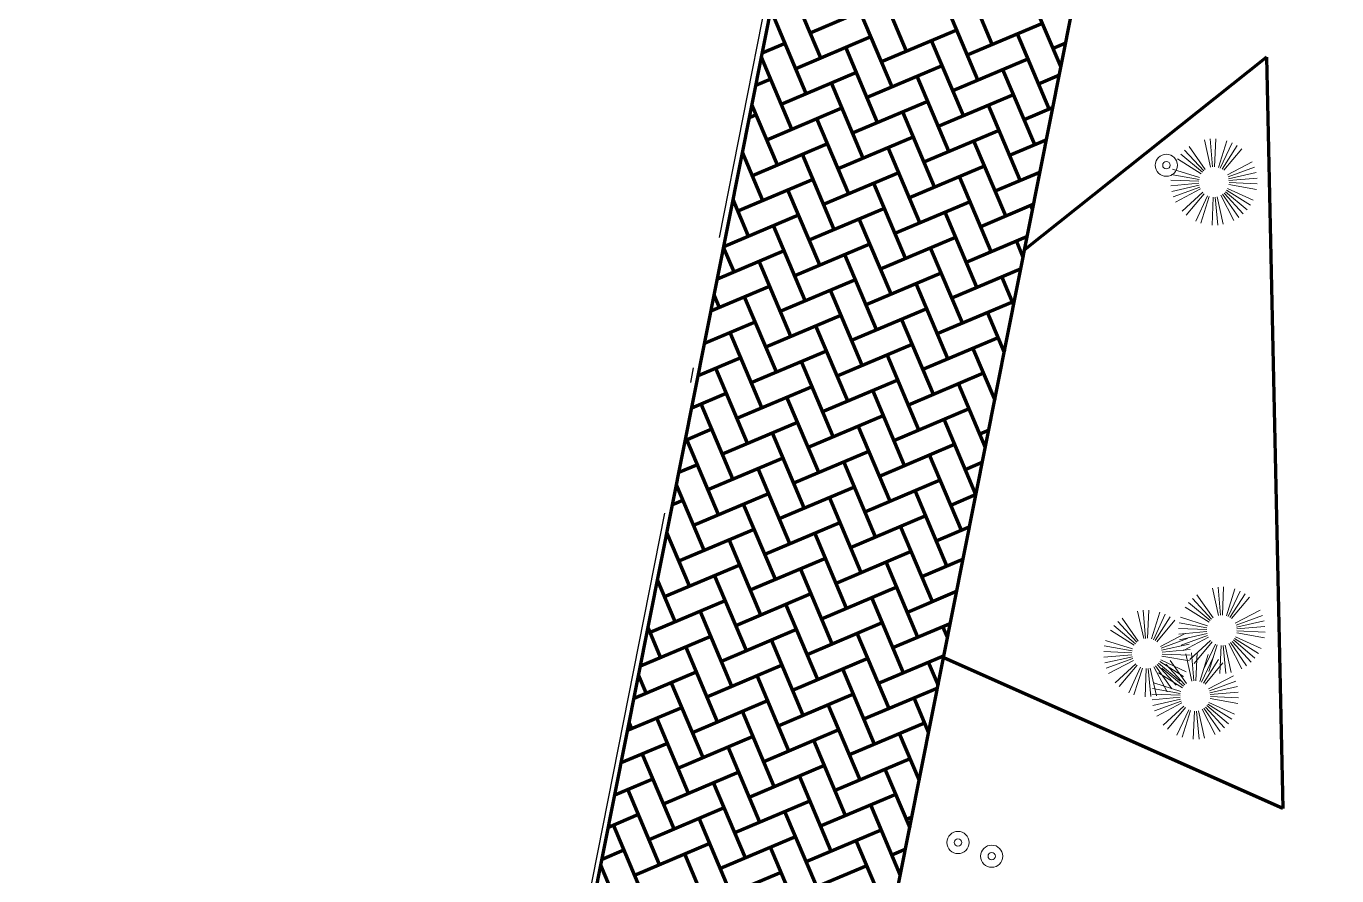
# Model space of a CAD drawing. Header units: millimetres. Extents: x 111 to 1506, y 14 to 566.
# Drawn here: x 212.27 to 221.14, y 172.89 to 178.64 of the extents above; entities that cross this region are included whole.
import ezdxf

# ---------------------------------------------------------------- set-up
doc = ezdxf.new("R2010")
doc.units = ezdxf.units.MM
doc.linetypes.add('ACAD_ISO04W100', pattern=[30, 24, -3, 0, -3])
for name, color, linetype, lineweight in [('Car', 222, 'Continuous', 13), ('G', 254, 'Continuous', 5), ('PALMERAS114', 114, 'Continuous', 5), ('street', 8, 'ACAD_ISO04W100', 30)]:
    doc.layers.add(name, color=color, linetype=linetype, lineweight=lineweight)
doc.styles.add('ATTR', font='romans.shx', dxfattribs={"width": 0.8, "height": 2.52})

# ---------------------------------------------------------------- blocks, each defined once
blk = doc.blocks.new('EVG7')
for p, q in [((-6.6, 19.1), (-16.7, 56.9)), ((-3.9, 19.7), (-9, 58.4)), ((1.6, 19.7), (6.7, 58.4)), ((4.2, 19.1), (14.4, 56.9)), ((-16, 13.7), (-43.6, 41.3)), ((-13.8, 15.4), (-37.7, 46.5)), ((-11.6, 17), (-31.2, 50.9)), ((-9.2, 18.3), (-24.1, 54.3)), ((6.9, 18.3), (21.8, 54.3)), ((9.3, 17), (28.8, 50.9)), ((-20.6, 7), (-56.6, 21.9)), ((-17.8, 11.7), (-48.8, 35.4)), ((15.5, 11.7), (46.4, 35.4)), ((17, 9.4), (50.8, 28.9)), ((18.2, 7), (54.3, 21.9)), ((-21.6, 4.4), (-59.1, 14.4)), ((19.8, 1.7), (58.3, 6.7)), ((-22.2, -1.1), (-61.2, -1.1)), ((-22.2, -3.8), (-60.7, -8.9)), ((-20.6, -9.1), (-56.6, -24)), ((-19.4, -11.6), (-53.1, -31.1)), ((-17.8, -13.9), (-48.8, -37.6)), ((-13.8, -17.6), (-37.7, -48.7)), ((11.5, -17.6), (35.3, -48.7)), ((13.6, -15.9), (41.2, -43.5)), ((15.5, -13.9), (46.4, -37.6)), ((19.3, -6.6), (56.8, -16.6)), ((19.8, -1.1), (58.8, -1.1)), ((19.8, -3.8), (58.3, -8.9)), ((-11.6, -19.2), (-31.2, -53)), ((-9.2, -20.5), (-24.1, -56.5)), ((-6.6, -21.3), (-16.7, -59)), ((-3.9, -21.8), (-9, -60.6)), ((-1.2, -22.1), (-1.2, -61.1)), ((4.2, -21.3), (14.4, -59)), ((6.9, -20.5), (21.8, -56.5)), ((9.3, -19.2), (28.8, -53))]:
    blk.add_line(p, q)
at = {"style": 'ATTR', "width": 0.8, "flags": 9}
blk.add_attdef('ESTCODE', (0, 0), '', height=0.7, dxfattribs=at)

msp = doc.modelspace()

# ---------------------------------------------------------------- linework, layer by layer
msp.add_line((200.7159, 95.15598), (222.24177, 203.56684))
at = {"lineweight": 100, "ltscale": 1000}
for p, q in [((214.21643, 163.19138), (222.24177, 203.56684)), ((220.66186, 178.42836), (219.02559, 177.12742)), ((220.66186, 178.42836), (220.77218, 173.34792)), ((218.89357, 176.4542), (218.89155, 176.45307)), ((220.77218, 173.34792), (218.46269, 174.37529))]:
    msp.add_line(p, q, dxfattribs=at)
for points in [[(215.98876, 161.8491), (221.75725, 190.87038)], [(215.98876, 161.8491), (221.75725, 190.87038)], [(216.07367, 161.74658), (215.98876, 161.8491), (221.75725, 190.87038), (229.32999, 183.12471), (216.07367, 161.74658)]]:
    msp.add_lwpolyline(points, dxfattribs=at)
at = {"layer": 'Car'}
for centre, radius in [((219.98456, 177.69856), 0.075), ((219.98456, 177.69856), 0.025), ((218.57488, 173.11868), 0.075), ((218.57488, 173.11868), 0.025), ((218.80298, 173.02613), 0.075), ((218.80298, 173.02613), 0.025)]:
    msp.add_circle(centre, radius, dxfattribs=at)
at = {"layer": 'G', "linetype": 'Continuous', "lineweight": 100, "ltscale": 1000}
for p, q in [((218.22701, 178.47071), (218.01208, 178.97915)), ((218.80709, 178.51616), (218.59217, 179.0246)), ((217.64693, 178.42526), (217.432, 178.9337)), ((217.57529, 178.59474), (218.08373, 178.80967)), ((219.27237, 178.36063), (219.07441, 178.82892)), ((218.12917, 178.22959), (217.91425, 178.73803)), ((218.70926, 178.27504), (218.49433, 178.78348)), ((217.54909, 178.18414), (217.33417, 178.69258)), ((218.63761, 178.44452), (219.14605, 178.65944)), ((217.47745, 178.35362), (217.98589, 178.56855)), ((218.05753, 178.39907), (218.56597, 178.614)), ((218.61142, 178.03392), (218.39649, 178.54235)), ((219.1915, 178.07936), (218.97657, 178.5878)), ((217.25086, 178.4576), (217.40581, 178.5231)), ((218.03134, 177.98847), (217.81641, 178.49691)), ((219.21769, 178.48997), (219.30543, 178.52705)), ((217.45126, 177.94302), (217.24538, 178.43004)), ((217.95969, 178.15795), (218.46813, 178.37287)), ((218.53978, 178.2034), (219.04821, 178.41832)), ((217.20751, 178.23951), (217.30797, 178.28198)), ((217.37961, 178.1125), (217.88805, 178.32743)), ((218.51358, 177.79279), (218.29865, 178.30123)), ((219.09366, 177.83824), (218.87874, 178.34668)), ((219.11986, 178.24884), (219.2621, 178.30897)), ((217.9335, 177.74735), (217.71857, 178.25578)), ((217.35342, 177.7019), (217.18149, 178.10861)), ((217.86186, 177.91683), (218.3703, 178.13175)), ((218.44194, 177.96227), (218.95038, 178.1772)), ((218.99583, 177.59712), (218.7809, 178.10556)), ((219.02202, 178.00772), (219.21877, 178.09089)), ((217.16417, 178.02143), (217.21013, 178.04086)), ((217.28178, 177.87138), (217.79021, 178.0863)), ((217.83566, 177.50622), (217.62074, 178.01466)), ((218.41574, 177.55167), (218.20082, 178.06011)), ((218.3441, 177.72115), (218.85254, 177.93608)), ((217.18394, 177.63026), (217.69238, 177.84518)), ((217.76402, 177.6757), (218.27246, 177.89063)), ((218.89799, 177.356), (218.68306, 177.86444)), ((218.92418, 177.7666), (219.17544, 177.87281)), ((217.25558, 177.46078), (217.1176, 177.78718)), ((217.73783, 177.2651), (217.5229, 177.77354)), ((218.31791, 177.31055), (218.10298, 177.81899)), ((217.66618, 177.43458), (218.17462, 177.64951)), ((218.24626, 177.48003), (218.7547, 177.69496)), ((218.82635, 177.52548), (219.13211, 177.65473)), ((217.0861, 177.38913), (217.59454, 177.60406)), ((218.22007, 177.06943), (218.00514, 177.57787)), ((218.80015, 177.11487), (218.58522, 177.62331)), ((217.63999, 177.02398), (217.42506, 177.53242)), ((217.15774, 177.21965), (217.05371, 177.46575)), ((217.56835, 177.19346), (218.07678, 177.40839)), ((218.14843, 177.23891), (218.65687, 177.45383)), ((218.70231, 176.87375), (218.48739, 177.38219)), ((218.72851, 177.28435), (219.08878, 177.43665)), ((219.08075, 177.39623), (219.06747, 177.42764)), ((216.99077, 177.14907), (217.4967, 177.36294)), ((218.12223, 176.8283), (217.90731, 177.33674)), ((217.54215, 176.78286), (217.32722, 177.2913)), ((218.05059, 176.99778), (218.55903, 177.21271)), ((218.63067, 177.04323), (219.04545, 177.21857)), ((216.94742, 176.93098), (217.39887, 177.12182)), ((217.05991, 176.97853), (216.98983, 177.14432)), ((217.47051, 176.95234), (217.97895, 177.16726)), ((218.60448, 176.63263), (218.38955, 177.14107)), ((219.01687, 177.07476), (218.96963, 177.18652)), ((217.44431, 176.54173), (217.22939, 177.05017)), ((218.0244, 176.58718), (217.80947, 177.09562)), ((217.95275, 176.75666), (218.46119, 176.97159)), ((218.53283, 176.80211), (219.00211, 177.00048)), ((218.953, 176.75329), (218.87179, 176.94539)), ((216.90407, 176.71289), (217.30103, 176.88069)), ((217.37267, 176.71121), (217.88111, 176.92614)), ((217.92656, 176.34606), (217.71163, 176.8545)), ((218.50664, 176.39151), (218.29171, 176.89995)), ((216.96207, 176.73741), (216.92594, 176.82289)), ((217.34648, 176.30061), (217.13155, 176.80905)), ((218.435, 176.56099), (218.94344, 176.77592)), ((217.27483, 176.47009), (217.78327, 176.68502)), ((217.85492, 176.51554), (218.36335, 176.73047)), ((218.88913, 176.43183), (218.77396, 176.70427)), ((216.86072, 176.4948), (217.20319, 176.63957)), ((217.82872, 176.10494), (217.61379, 176.61338)), ((218.4088, 176.15039), (218.19388, 176.65882)), ((216.86423, 176.49629), (216.86205, 176.50146)), ((217.24864, 176.05949), (217.03371, 176.56793)), ((218.33716, 176.31987), (218.8456, 176.53479)), ((217.177, 176.22897), (217.68544, 176.4439)), ((217.75708, 176.27442), (218.26552, 176.48935)), ((218.31097, 175.90926), (218.09604, 176.4177)), ((218.82525, 176.11036), (218.67612, 176.46315)), ((216.81737, 176.27671), (217.10535, 176.39845)), ((217.1508, 175.81837), (216.93588, 176.32681)), ((217.73088, 175.86382), (217.51596, 176.37225)), ((217.65924, 176.0333), (218.16768, 176.24822)), ((218.23932, 176.07874), (218.74776, 176.29367)), ((216.77402, 176.05862), (217.00752, 176.15733)), ((217.07916, 175.98785), (217.5876, 176.20278)), ((218.21313, 175.66814), (217.9982, 176.17658)), ((218.76138, 175.78889), (218.57828, 176.22203)), ((217.05297, 175.57725), (216.83804, 176.08568)), ((217.63305, 175.62269), (217.41812, 176.13113)), ((218.14149, 175.83762), (218.64992, 176.05255)), ((218.8194, 176.12419), (218.82879, 176.12816)), ((217.5614, 175.79217), (218.06984, 176.0071)), ((218.69537, 175.47247), (218.48045, 175.98091)), ((216.73068, 175.84054), (216.90968, 175.91621)), ((216.98132, 175.74673), (217.48976, 175.96165)), ((217.53521, 175.38157), (217.32028, 175.89001)), ((218.11529, 175.42702), (217.90036, 175.93546)), ((218.72157, 175.88307), (218.78546, 175.91008)), ((216.95513, 175.33612), (216.7402, 175.84456)), ((218.04365, 175.5965), (218.55209, 175.81143)), ((216.88349, 175.5056), (217.39192, 175.72053)), ((217.46357, 175.55105), (217.97201, 175.76598)), ((218.59754, 175.23135), (218.38261, 175.73978)), ((216.68733, 175.62245), (216.81184, 175.67508)), ((217.43737, 175.14045), (217.22245, 175.64889)), ((218.01745, 175.1859), (217.80253, 175.69434)), ((218.62373, 175.64195), (218.74213, 175.692)), ((216.85729, 175.095), (216.67038, 175.53717)), ((217.36573, 175.30993), (217.87417, 175.52486)), ((217.94581, 175.35538), (218.45425, 175.5703)), ((216.64398, 175.40436), (216.71401, 175.43396)), ((216.78565, 175.26448), (217.29409, 175.47941)), ((217.91962, 174.94478), (217.70469, 175.45321)), ((218.4997, 174.99022), (218.28477, 175.49866)), ((218.52589, 175.40082), (218.69879, 175.47391)), ((217.33954, 174.89933), (217.12461, 175.40777)), ((217.26789, 175.06881), (217.77633, 175.28373)), ((217.84797, 175.11425), (218.35641, 175.32918)), ((218.40186, 174.7491), (218.18693, 175.25754)), ((218.42806, 175.1597), (218.65546, 175.25583)), ((216.60063, 175.18627), (216.61617, 175.19284)), ((216.75945, 174.85388), (216.60649, 175.21574)), ((216.68781, 175.02336), (217.19625, 175.23829)), ((217.2417, 174.65821), (217.02677, 175.16664)), ((217.82178, 174.70365), (217.60685, 175.21209)), ((217.75014, 174.87313), (218.25858, 175.08806)), ((216.58997, 174.78224), (217.09841, 174.99716)), ((217.17006, 174.82768), (217.67849, 175.04261)), ((218.30402, 174.50798), (218.0891, 175.01642)), ((218.33022, 174.91858), (218.61213, 175.03775)), ((217.14386, 174.41708), (216.92893, 174.92552)), ((217.72394, 174.46253), (217.50902, 174.97097)), ((216.66162, 174.61276), (216.5426, 174.89432)), ((217.6523, 174.63201), (218.16074, 174.84694)), ((218.23238, 174.67746), (218.5688, 174.81967)), ((216.49214, 174.54111), (217.00058, 174.75604)), ((217.07222, 174.58656), (217.58066, 174.80149)), ((217.62611, 174.22141), (217.41118, 174.72985)), ((218.20619, 174.26686), (217.99126, 174.7753)), ((217.04602, 174.17596), (216.8311, 174.6844)), ((216.56378, 174.37164), (216.47871, 174.57289)), ((216.97438, 174.34544), (217.48282, 174.56037)), ((217.55446, 174.39089), (218.0629, 174.60582)), ((218.13454, 174.43634), (218.52547, 174.60159)), ((218.50588, 174.50302), (218.4735, 174.57962)), ((216.42723, 174.31391), (216.90274, 174.51492)), ((217.52827, 173.98029), (217.31334, 174.48873)), ((218.10835, 174.02573), (217.89342, 174.53417)), ((216.94819, 173.93484), (216.73326, 174.44328)), ((218.03671, 174.19521), (218.48214, 174.38351)), ((216.87654, 174.10432), (217.38498, 174.31925)), ((217.45663, 174.14977), (217.96506, 174.36469)), ((218.01051, 173.78461), (217.79559, 174.29305)), ((218.44201, 174.18155), (218.37567, 174.3385)), ((216.38388, 174.09582), (216.8049, 174.2738)), ((216.46594, 174.13051), (216.41482, 174.25146)), ((216.85035, 173.69372), (216.63542, 174.20216)), ((217.43043, 173.73916), (217.2155, 174.2476)), ((217.35879, 173.90864), (217.86723, 174.12357)), ((217.93887, 173.95409), (218.43881, 174.16543)), ((216.34053, 173.87774), (216.70706, 174.03268)), ((216.77871, 173.8632), (217.28715, 174.07812)), ((217.91268, 173.54349), (217.69775, 174.05193)), ((218.37814, 173.86009), (218.27783, 174.09738)), ((216.36811, 173.88939), (216.35093, 173.93003)), ((216.75251, 173.45259), (216.53759, 173.96103)), ((217.33259, 173.49804), (217.11767, 174.00648)), ((217.84103, 173.71297), (218.34947, 173.9279)), ((216.68087, 173.62207), (217.18931, 173.837)), ((217.26095, 173.66752), (217.76939, 173.88245)), ((218.31426, 173.53862), (218.17999, 173.85625)), ((216.29718, 173.65965), (216.60923, 173.79155)), ((217.23476, 173.25692), (217.01983, 173.76536)), ((217.81484, 173.30237), (217.59991, 173.81081)), ((216.65468, 173.21147), (216.43975, 173.71991)), ((217.7432, 173.47185), (218.25163, 173.68678)), ((216.58303, 173.38095), (217.09147, 173.59588)), ((217.16311, 173.4264), (217.67155, 173.64133)), ((218.25039, 173.21715), (218.08216, 173.61513)), ((216.25384, 173.44156), (216.51139, 173.55043)), ((217.13692, 173.0158), (216.92199, 173.52424)), ((217.717, 173.06125), (217.50207, 173.56968)), ((216.55684, 172.97035), (216.34191, 173.47879)), ((217.06528, 173.18528), (217.57372, 173.40021)), ((217.64536, 173.23073), (218.1538, 173.44565)), ((216.21049, 173.22347), (216.41355, 173.30931)), ((216.4852, 173.13983), (216.99363, 173.35476)), ((217.61916, 172.82012), (217.40424, 173.32856)), ((218.18652, 172.89568), (217.98432, 173.37401)), ((216.459, 172.72923), (216.24407, 173.23767)), ((217.03908, 172.77468), (216.82416, 173.28311)), ((218.22544, 173.27617), (218.26548, 173.2931)), ((216.96744, 172.94416), (217.47588, 173.15908)), ((217.54752, 172.9896), (218.05596, 173.20453)), ((218.10141, 172.62445), (217.88648, 173.13289)), ((216.16714, 173.00538), (216.31572, 173.06819)), ((216.38736, 172.89871), (216.8958, 173.11364)), ((216.94125, 172.53355), (216.72632, 173.04199)), ((217.52133, 172.579), (217.3064, 173.08744)), ((218.1276, 173.03505), (218.22215, 173.07502)), ((216.36116, 172.48811), (216.15926, 172.96574)), ((217.44968, 172.74848), (217.95812, 172.96341)), ((216.8696, 172.70303), (217.37804, 172.91796))]:
    msp.add_line(p, q, dxfattribs=at)
at = {"layer": 'street', "ltscale": 0.3}
msp.add_lwpolyline([(218.35783, 184.2736), (214.16417, 163.09391)], dxfattribs=at)

# ---------------------------------------------------------------- block references
at = {"layer": 'PALMERAS114', "extrusion": (0, 0, -1), "xscale": -0.004880888891868356, "yscale": 0.004880888891718753, "zscale": -0.004880888891868356, "rotation": 294.9205878507973}
for p in [(-220.30358, 177.59281), (-220.35704, 174.5612), (-219.85074, 174.40471), (-220.17691, 174.11725)]:
    msp.add_blockref('EVG7', p, dxfattribs=at)

doc.saveas('drawing.dxf')
